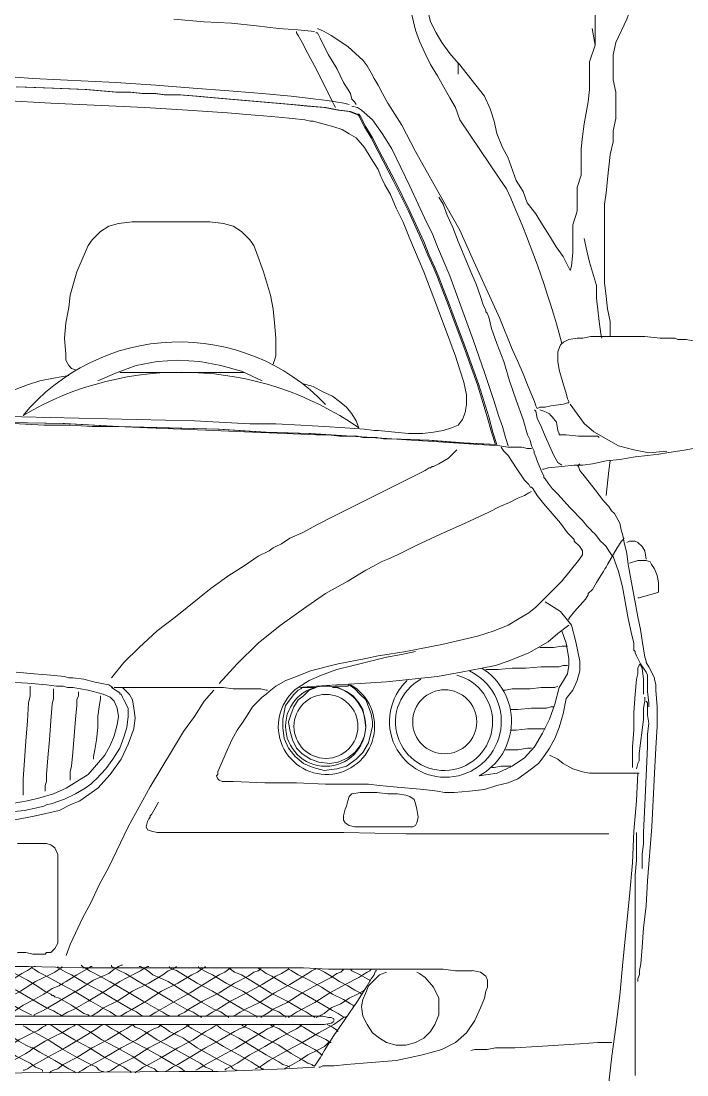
# Model space of a CAD drawing. Header units: metres. Extents: x 14 to 155, y 0 to 125.
# Drawn here: x 138.89 to 139.645, y 95.483 to 96.679 of the extents above; entities that cross this region are included whole.
import ezdxf

# ---------------------------------------------------------------- set-up
doc = ezdxf.new("R2010")
doc.units = ezdxf.units.M
doc.layers.add('PDF2_Geometry', color=7, linetype='Continuous', true_color=0xffbe80)

msp = doc.modelspace()

# ---------------------------------------------------------------- linework, layer by layer
at = {"layer": 'PDF2_Geometry', "color": 0, "lineweight": 0}
for points in [[(139.5534, 96.4836), (139.555, 96.4992), (139.5565, 96.5134), (139.5581, 96.5275), (139.5613, 96.5415), (139.5613, 96.5541), (139.5644, 96.5682), (139.5644, 96.598), (139.5613, 96.612), (139.5613, 96.6403), (139.5644, 96.6543), (139.577, 96.6809), (139.5863, 96.7077), (139.5973, 96.7343), (139.6052, 96.7469), (139.613, 96.7578), (139.6223, 96.7719), (139.6302, 96.7829), (139.6428, 96.8064), (139.649, 96.8205)], [(139.3858, 96.6184), (139.3858, 96.631), (139.3764, 96.6419), (139.367, 96.6544), (139.3608, 96.6654), (139.3545, 96.6779), (139.3513, 96.6905), (139.3466, 96.7046), (139.345, 96.7186), (139.3372, 96.7468), (139.3309, 96.7735), (139.32, 96.7938)], [(139.541, 96.6857), (139.541, 96.6512), (139.5378, 96.6701), (139.541, 96.6512), (139.5347, 96.6325), (139.5347, 96.6012), (139.5331, 96.587), (139.5284, 96.562), (139.5268, 96.5479), (139.5252, 96.5337), (139.5252, 96.5181), (139.5252, 96.504), (139.5205, 96.4899), (139.5205, 96.4773), (139.5205, 96.4632), (139.5158, 96.4476), (139.5158, 96.4319), (139.5158, 96.4163), (139.5142, 96.4006), (139.5127, 96.3958), (139.5049, 96.4115), (139.497, 96.4225), (139.4892, 96.435), (139.4813, 96.4476), (139.4736, 96.4601), (139.4641, 96.4726), (139.4594, 96.4852)], [(139.2229, 96.667), (139.204, 96.6686), (139.1821, 96.6701), (139.157, 96.6732), (139.1288, 96.6763), (139.0975, 96.6779), (139.0631, 96.681)], [(139.6522, 96.3161), (139.6444, 96.3176), (139.6381, 96.3176), (139.6365, 96.3176), (139.635, 96.3176), (139.6318, 96.3191), (139.6271, 96.3191), (139.6146, 96.3191), (139.5974, 96.3207), (139.577, 96.3207), (139.5363, 96.3207), (139.5269, 96.3191), (139.5237, 96.3191), (139.5206, 96.3191), (139.5112, 96.3176), (139.505, 96.3145), (139.5018, 96.3113), (139.4987, 96.3035), (139.4987, 96.2972), (139.4987, 96.2956), (139.4987, 96.2925), (139.5002, 96.2831), (139.505, 96.2659), (139.5081, 96.2565), (139.5097, 96.2502), (139.5112, 96.247), (139.5112, 96.2455), (139.5097, 96.2455), (139.505, 96.244), (139.4908, 96.2424), (139.4845, 96.2409), (139.4783, 96.2409), (139.4752, 96.2393), (139.4736, 96.2424), (139.4721, 96.247), (139.4689, 96.2549), (139.4642, 96.2659), (139.4595, 96.2785), (139.4532, 96.2925), (139.4469, 96.3066), (139.4329, 96.3411), (139.4016, 96.41), (139.3874, 96.4413), (139.3717, 96.4695), (139.3373, 96.5306), (139.3217, 96.5604), (139.3059, 96.5855), (139.2997, 96.5965), (139.2949, 96.6058), (139.2903, 96.6137), (139.2872, 96.6199), (139.2825, 96.6278), (139.2778, 96.6341), (139.2605, 96.6497), (139.2417, 96.6623), (139.2339, 96.667), (139.226, 96.6701)], [(139.2464, 96.5808), (139.2448, 96.5839), (139.2433, 96.5871), (139.237, 96.5996), (139.2229, 96.6278), (139.2151, 96.6419), (139.2088, 96.6544), (139.2041, 96.6623), (139.2025, 96.6654), (139.2025, 96.667)], [(139.2244, 96.6654), (139.226, 96.6654), (139.2275, 96.6623), (139.2291, 96.6591), (139.2322, 96.6528), (139.2385, 96.6403), (139.248, 96.6247), (139.2558, 96.6089), (139.2636, 96.5965), (139.2651, 96.5902), (139.2683, 96.587), (139.2699, 96.5839)], [(139.4595, 96.4852), (139.4516, 96.4977), (139.4422, 96.5244), (139.436, 96.5353), (139.4297, 96.551), (139.4266, 96.5651), (139.4219, 96.5792), (139.4156, 96.5933), (139.3859, 96.6309)], [(139.262, 96.5839), (139.2559, 96.5854), (139.2464, 96.587), (139.237, 96.5886), (139.2244, 96.5901), (139.212, 96.5917), (139.1963, 96.5933), (139.1634, 96.5964), (139.1258, 96.5995), (139.085, 96.6026), (139.0428, 96.6058), (138.9973, 96.6089), (138.9033, 96.6136), (138.8579, 96.6168)], [(138.8844, 96.6042), (138.9252, 96.6026), (138.9628, 96.6011), (138.9973, 96.5979), (139.0129, 96.5979), (139.027, 96.5964), (139.0412, 96.5964), (139.0521, 96.5949), (139.0693, 96.5949), (139.0881, 96.5933), (139.1085, 96.5917), (139.1962, 96.5839), (139.215, 96.5823), (139.2338, 96.5807), (139.2495, 96.5776), (139.262, 96.576), (139.2698, 96.5729), (139.2714, 96.5729), (139.273, 96.5713), (139.2793, 96.5588), (139.2871, 96.5463), (139.295, 96.5306), (139.3121, 96.4977), (139.3294, 96.4632), (139.345, 96.4287), (139.3513, 96.4131), (139.3576, 96.399), (139.3623, 96.388), (139.367, 96.3755), (139.3732, 96.3598), (139.3795, 96.3426), (139.3936, 96.305), (139.4077, 96.2659), (139.4187, 96.2298), (139.4234, 96.2125), (139.4281, 96.1985), (139.3905, 96.2001), (139.3513, 96.2032), (139.309, 96.2048), (139.2636, 96.2078), (139.2166, 96.211), (139.1664, 96.2125), (139.1132, 96.2157), (139.0568, 96.2173), (138.9988, 96.2188), (138.9378, 96.222), (138.875, 96.2235)], [(138.886, 96.6042), (138.9268, 96.6026), (138.9644, 96.6011), (138.9989, 96.5979), (139.0145, 96.5979), (139.0286, 96.5964), (139.0428, 96.5964), (139.0537, 96.5949), (139.0709, 96.5949), (139.0897, 96.5933), (139.1101, 96.5917), (139.1978, 96.5839), (139.2182, 96.5823), (139.2354, 96.5807), (139.2511, 96.5776), (139.2636, 96.576), (139.2714, 96.5729), (139.273, 96.5729), (139.2746, 96.5713), (139.2809, 96.5588), (139.2887, 96.5463), (139.2965, 96.5306), (139.3137, 96.4977), (139.331, 96.4632), (139.3466, 96.4287), (139.3529, 96.4131), (139.3592, 96.399), (139.3639, 96.388), (139.3686, 96.3755), (139.3748, 96.3598), (139.3811, 96.3426), (139.3952, 96.305), (139.4093, 96.2659), (139.4203, 96.2298), (139.425, 96.2125), (139.4297, 96.1985), (139.3921, 96.2001), (139.3529, 96.2032), (139.3106, 96.2048), (139.2652, 96.2078), (139.2182, 96.211), (139.168, 96.2125), (139.1148, 96.2157), (139.0584, 96.2173), (139.0004, 96.2188), (138.9394, 96.222), (138.8766, 96.2235)], [(138.8297, 96.2314), (138.8908, 96.2298), (138.955, 96.2282), (139.0208, 96.2266), (139.0865, 96.2251), (139.1493, 96.2219), (139.179, 96.2219), (139.2072, 96.2204), (139.2338, 96.2188), (139.2574, 96.2172), (139.2793, 96.2156), (139.2903, 96.2141), (139.2934, 96.2141), (139.295, 96.2141), (139.3137, 96.2125), (139.3295, 96.2109), (139.3451, 96.2109), (139.3576, 96.2125), (139.3686, 96.2141), (139.378, 96.2172), (139.3858, 96.2204), (139.3905, 96.2266), (139.3937, 96.2345), (139.3952, 96.2439), (139.3952, 96.2548), (139.3921, 96.269), (139.3874, 96.283), (139.3827, 96.2987), (139.3764, 96.316), (139.3623, 96.3535), (139.3466, 96.3942), (139.331, 96.4318), (139.3232, 96.4507), (139.3153, 96.4663), (139.309, 96.482), (139.3027, 96.493), (139.2996, 96.4992), (139.298, 96.5023), (139.295, 96.5102), (139.2871, 96.5228), (139.2793, 96.5352), (139.2699, 96.5462), (139.262, 96.5509), (139.2542, 96.5557), (139.2448, 96.5588), (139.2338, 96.5619), (139.2214, 96.565), (139.2182, 96.565), (139.2119, 96.5666), (139.1978, 96.5681), (139.1822, 96.5697), (139.1649, 96.5713), (139.1461, 96.5728), (139.1242, 96.5744), (139.0788, 96.5776), (139.0302, 96.5807), (138.9237, 96.5854), (138.8703, 96.5886)], [(139.4423, 96.1969), (139.4392, 96.2063), (139.436, 96.2188), (139.4313, 96.2314), (139.4266, 96.247), (139.4156, 96.28), (139.4031, 96.316), (139.3764, 96.3895), (139.3624, 96.4225), (139.3561, 96.4381), (139.3498, 96.4507), (139.331, 96.4915), (139.3106, 96.5337), (139.2996, 96.551), (139.2887, 96.5666), (139.2762, 96.5776), (139.2715, 96.5807), (139.2652, 96.5823)], [(139.4798, 96.1688), (139.4752, 96.1797), (139.4736, 96.1844), (139.472, 96.1891), (139.472, 96.1907), (139.4705, 96.1938), (139.4689, 96.197), (139.4673, 96.2033), (139.4642, 96.2095), (139.4595, 96.2267), (139.4516, 96.2486), (139.4438, 96.2706), (139.4376, 96.2925), (139.4297, 96.3129), (139.4234, 96.3301), (139.4219, 96.3364), (139.4203, 96.3427), (139.4187, 96.3474), (139.4172, 96.349), (139.4172, 96.3505), (139.414, 96.3567), (139.4109, 96.3661), (139.4062, 96.3803), (139.4, 96.3943), (139.3858, 96.4288), (139.3796, 96.4445), (139.3733, 96.4586), (139.3686, 96.4711), (139.3639, 96.479)], [(139.5581, 96.3207), (139.5581, 96.338), (139.555, 96.3521), (139.5534, 96.3662), (139.5518, 96.3819), (139.5518, 96.4711), (139.5534, 96.4837)], [(139.0615, 96.4508), (139.0443, 96.4508), (139.0302, 96.4508), (139.016, 96.4508), (139.0004, 96.4492), (138.9894, 96.4461), (138.98, 96.4398), (138.9707, 96.4304), (138.966, 96.4241), (138.9628, 96.4163), (138.9534, 96.3943), (138.9455, 96.3677), (138.944, 96.3536), (138.9409, 96.3364), (138.9394, 96.3191), (138.9409, 96.3004), (138.9409, 96.2941), (138.944, 96.2878), (138.9471, 96.2847), (138.9518, 96.2831)], [(139.0584, 96.4508), (139.0757, 96.4508), (139.0897, 96.4508), (139.1039, 96.4508), (139.1195, 96.4492), (139.1305, 96.4461), (139.1399, 96.4398), (139.1493, 96.4304), (139.154, 96.4241), (139.1571, 96.4163), (139.1649, 96.3943), (139.1728, 96.3677), (139.1759, 96.352), (139.1775, 96.3364), (139.1791, 96.3191), (139.1791, 96.2988), (139.1775, 96.2941), (139.1759, 96.2894)], [(139.5284, 96.4319), (139.5315, 96.4179), (139.5347, 96.4053), (139.5425, 96.3787), (139.5425, 96.3645), (139.5457, 96.3379), (139.5473, 96.3238), (139.5488, 96.3191)], [(139.1633, 96.2706), (139.1398, 96.2815), (139.1164, 96.2878), (139.0928, 96.2925), (139.0678, 96.2941), (139.0443, 96.2925), (139.0207, 96.2878), (138.9988, 96.2799), (138.9769, 96.2706)], [(138.8516, 96.2314), (138.8563, 96.2407), (138.8642, 96.2486), (138.8735, 96.2549), (138.8845, 96.2612), (138.8971, 96.2659), (138.9111, 96.2706), (138.9268, 96.2737), (138.944, 96.2768)], [(139.002, 96.2799), (139.0333, 96.2799), (139.0599, 96.2799), (139.0788, 96.2799), (139.1007, 96.2799), (139.1226, 96.2799), (139.143, 96.2799)], [(139.5128, 96.244), (139.5205, 96.233), (139.5284, 96.222), (139.5394, 96.2126), (139.5534, 96.2048), (139.5676, 96.197), (139.5849, 96.1923), (139.602, 96.1891), (139.6224, 96.1907)], [(139.5034, 96.175), (139.4987, 96.178), (139.494, 96.1859), (139.4845, 96.2079), (139.4798, 96.2188), (139.4752, 96.2282), (139.4736, 96.2361), (139.4721, 96.2376)], [(139.4783, 96.2377), (139.4829, 96.2361), (139.4861, 96.2346), (139.4892, 96.233), (139.4908, 96.2314), (139.4923, 96.2298), (139.4971, 96.2236), (139.4986, 96.2141), (139.5002, 96.211), (139.5002, 96.2095), (139.5018, 96.2095), (139.5081, 96.2095), (139.5221, 96.2079), (139.5378, 96.2079), (139.5441, 96.2079), (139.5457, 96.2064)], [(139.4689, 96.1938), (139.4673, 96.1938), (139.4641, 96.1938), (139.4579, 96.1953), (139.4516, 96.1953), (139.4422, 96.1953), (139.4328, 96.1969), (139.4093, 96.1985), (139.3576, 96.2016), (139.3326, 96.2032), (139.3106, 96.2048), (139.3012, 96.2048), (139.2934, 96.2063), (139.2887, 96.2063), (139.284, 96.2063), (139.2808, 96.2063), (139.2777, 96.2063), (139.2714, 96.2078), (139.2621, 96.2078), (139.2511, 96.2078), (139.2385, 96.2094), (139.2245, 96.2094), (139.19, 96.211), (139.1524, 96.2125), (139.0725, 96.2157), (139.0333, 96.2172), (138.9988, 96.2188), (138.9847, 96.2188), (138.9707, 96.2188), (138.9455, 96.2204), (138.9315, 96.2204), (138.9158, 96.2204), (138.8813, 96.222)], [(138.9926, 95.9337), (139.0067, 95.951), (139.0239, 95.9682), (139.0443, 95.987), (139.0647, 96.0026), (139.1054, 96.0355), (139.1257, 96.0497), (139.143, 96.0607), (139.1587, 96.0716), (139.1712, 96.0778), (139.1759, 96.081), (139.1791, 96.0825), (139.1853, 96.0857), (139.1947, 96.092), (139.2088, 96.0982), (139.2261, 96.1076), (139.2448, 96.117), (139.3295, 96.1593), (139.3482, 96.1688), (139.3529, 96.1719), (139.3545, 96.1719), (139.3561, 96.1734), (139.3576, 96.1734), (139.3639, 96.1765), (139.3748, 96.1828), (139.3843, 96.1922)], [(139.1712, 95.9181), (139.1791, 95.9243), (139.1901, 95.9306), (139.2025, 95.9353), (139.2182, 95.9416), (139.2496, 95.9495), (139.2809, 95.9557), (139.295, 95.9588), (139.3075, 95.9604), (139.3263, 95.9635), (139.3671, 95.9714), (139.4078, 95.9808), (139.4266, 95.9871), (139.4423, 95.9933), (139.4548, 96.0011), (139.4658, 96.0074), (139.4736, 96.0137), (139.4799, 96.02), (139.5034, 96.0434), (139.5221, 96.0669), (139.5268, 96.0732), (139.5268, 96.0779), (139.5237, 96.0826), (139.5174, 96.0889), (139.5174, 96.0905), (139.5159, 96.092), (139.5096, 96.0983), (139.5018, 96.1092), (139.4924, 96.1202), (139.4829, 96.1312), (139.4752, 96.1405), (139.4705, 96.1484), (139.4689, 96.15), (139.4673, 96.15), (139.4658, 96.1531), (139.461, 96.1578), (139.4516, 96.1719), (139.4423, 96.186), (139.4376, 96.1907), (139.4344, 96.1954)], [(139.5896, 95.5891), (139.5896, 95.5922), (139.5912, 95.597), (139.5912, 95.6016), (139.5927, 95.6094), (139.5943, 95.6283), (139.5958, 95.6502), (139.5989, 95.6752), (139.6005, 95.7035), (139.6052, 95.7646), (139.6084, 95.8256), (139.6099, 95.8538), (139.6115, 95.8789), (139.6115, 95.9008), (139.6099, 95.9197), (139.6099, 95.9259), (139.6084, 95.9322), (139.6084, 95.9337), (139.6021, 95.9463), (139.5989, 95.951), (139.5989, 95.9526), (139.5974, 95.9573), (139.5958, 95.9666), (139.5942, 95.976), (139.5926, 95.9886), (139.5895, 96.0027), (139.5786, 96.0623), (139.577, 96.0747), (139.5739, 96.0873), (139.5723, 96.0951), (139.5707, 96.1014), (139.5692, 96.1092), (139.5629, 96.1202), (139.5597, 96.1233), (139.5566, 96.128), (139.5504, 96.1343), (139.541, 96.1468), (139.53, 96.1609), (139.5237, 96.1688), (139.5221, 96.1735), (139.5206, 96.175), (139.5221, 96.175), (139.5237, 96.175), (139.5269, 96.175), (139.5379, 96.1765), (139.5535, 96.1797), (139.5692, 96.1813), (139.5864, 96.1844), (139.6005, 96.186), (139.6131, 96.1875), (139.6224, 96.1891), (139.6444, 96.1923), (139.6679, 96.197)], [(139.602, 95.9008), (139.602, 95.9024), (139.602, 95.9055), (139.6004, 95.9181), (139.6004, 95.9306), (139.6004, 95.9337), (139.6004, 95.9353), (139.6004, 95.9368), (139.5989, 95.94), (139.5926, 95.9494), (139.588, 95.9588), (139.5864, 95.9619), (139.5864, 95.9634), (139.5848, 95.965), (139.5848, 95.9729), (139.5817, 95.9854), (139.5785, 96.001), (139.5722, 96.0371), (139.5675, 96.0544), (139.5613, 96.0715), (139.5597, 96.0731), (139.5565, 96.0778), (139.5534, 96.0825), (139.5519, 96.0841), (139.5504, 96.0857), (139.5472, 96.0888), (139.5409, 96.0967), (139.5378, 96.0998), (139.5362, 96.1014), (139.5315, 96.106), (139.5268, 96.1123), (139.5128, 96.1264), (139.4986, 96.142), (139.4923, 96.1483), (139.4876, 96.1546), (139.4845, 96.1593), (139.4829, 96.1609), (139.4829, 96.1625), (139.4798, 96.1687)], [(139.4814, 96.1703), (139.483, 96.1703), (139.4877, 96.1719), (139.5034, 96.1734), (139.5174, 96.175), (139.5221, 96.175), (139.5237, 96.1765)], [(139.5534, 96.1405), (139.5565, 96.1688), (139.5581, 96.1797)], [(139.4689, 96.1452), (139.4658, 96.1436), (139.461, 96.1405), (139.4532, 96.1374), (139.4438, 96.1327), (139.4329, 96.128), (139.4203, 96.1217), (139.3937, 96.1092), (139.3655, 96.0967), (139.3388, 96.0841), (139.3169, 96.0731), (139.3059, 96.0684), (139.2982, 96.0653), (139.2903, 96.0607), (139.2809, 96.0559), (139.2605, 96.0434), (139.2354, 96.0292), (139.2104, 96.0121), (139.1838, 95.9932), (139.1587, 95.9729), (139.1352, 95.9494), (139.1148, 95.9274)], [(139.5739, 96.092), (139.5723, 96.0904), (139.5708, 96.0889), (139.566, 96.081), (139.555, 96.0623), (139.5535, 96.0591), (139.552, 96.0575), (139.5504, 96.0544), (139.5473, 96.0497), (139.5426, 96.0418), (139.5379, 96.034), (139.5332, 96.0294), (139.5332, 96.0278), (139.53, 96.0231), (139.5175, 96.0089), (139.5128, 96.0027), (139.5113, 96.0011), (139.5113, 95.9995)], [(139.577, 96.0873), (139.5801, 96.0889), (139.5864, 96.0889), (139.5895, 96.0873), (139.5942, 96.0826), (139.5973, 96.0779), (139.5989, 96.0684)], [(139.5801, 96.0638), (139.5895, 96.0669), (139.5989, 96.0669), (139.6036, 96.0654), (139.6051, 96.0622), (139.6083, 96.0575), (139.6114, 96.0497), (139.613, 96.0418), (139.613, 96.0355), (139.613, 96.0324), (139.613, 96.0309), (139.6083, 96.0293), (139.5973, 96.0262), (139.591, 96.0246), (139.5895, 96.0246)], [(139.1712, 95.9181), (139.1681, 95.915), (139.1633, 95.9118), (139.1524, 95.9008), (139.1477, 95.893), (139.1414, 95.8835), (139.1352, 95.8742), (139.1289, 95.8632), (139.1227, 95.8491), (139.1164, 95.835), (139.1133, 95.8272), (139.1133, 95.8256), (139.1133, 95.824), (139.1117, 95.8225), (139.1133, 95.8193), (139.1148, 95.8178), (139.118, 95.8162), (139.1196, 95.8162), (139.1227, 95.8162), (139.1304, 95.8162), (139.1665, 95.8146), (139.2025, 95.8146), (139.2354, 95.813), (139.2496, 95.813), (139.2637, 95.813), (139.2746, 95.813), (139.284, 95.813), (139.2966, 95.8116), (139.3122, 95.81), (139.3467, 95.8069), (139.3624, 95.8053), (139.3702, 95.8037), (139.3811, 95.8037), (139.3984, 95.8053), (139.4156, 95.8069), (139.4297, 95.8116), (139.4423, 95.8147), (139.4532, 95.8193), (139.4642, 95.8272), (139.4767, 95.8366), (139.483, 95.8445), (139.4892, 95.8538), (139.4955, 95.8648), (139.5002, 95.8774), (139.5049, 95.893), (139.5081, 95.9102), (139.5159, 95.9197), (139.5205, 95.9306), (139.5237, 95.9415), (139.5237, 95.9525), (139.519, 95.9744), (139.5143, 95.9933), (139.5081, 96.001), (139.5018, 96.0089), (139.4845, 96.0199)], [(139.5112, 95.9933), (139.4986, 95.9839), (139.4876, 95.9744), (139.4657, 95.9619), (139.4423, 95.9526), (139.4281, 95.9478), (139.4124, 95.9447), (139.389, 95.94), (139.3623, 95.9353), (139.3044, 95.929), (139.2746, 95.9274), (139.248, 95.9258), (139.2245, 95.9243), (139.2041, 95.9227), (139.2167, 95.9306), (139.2308, 95.9368), (139.248, 95.9431), (139.2668, 95.9478), (139.3044, 95.9572), (139.3216, 95.9603), (139.3373, 95.9634)], [(139.4783, 95.9682), (139.4799, 95.9682), (139.483, 95.9682), (139.4939, 95.9682), (139.5033, 95.9698), (139.5081, 95.9698), (139.5096, 95.9698)], [(139.4171, 95.9431), (139.4202, 95.9431), (139.425, 95.9431), (139.4312, 95.9431), (139.4469, 95.9447), (139.4626, 95.9447), (139.4798, 95.9462), (139.4955, 95.9462), (139.5002, 95.9462), (139.5049, 95.9478), (139.508, 95.9478), (139.5096, 95.9478)], [(139.5833, 95.8319), (139.5833, 95.835), (139.5833, 95.8398), (139.5833, 95.8554), (139.5849, 95.8742), (139.5849, 95.8945), (139.5864, 95.915), (139.588, 95.9321), (139.5896, 95.9384), (139.5896, 95.9447), (139.5911, 95.9479), (139.5926, 95.9494), (139.5926, 95.9479), (139.5942, 95.9447), (139.5958, 95.9321), (139.5958, 95.9197), (139.5958, 95.9165), (139.5958, 95.915)], [(138.8798, 95.7912), (138.8971, 95.7943), (138.9112, 95.7975), (138.9268, 95.8022), (138.941, 95.8084), (138.9534, 95.8162), (138.966, 95.8241), (138.9754, 95.8351), (138.9848, 95.846), (138.991, 95.857), (138.9957, 95.868), (138.9989, 95.8804), (139.0005, 95.8898), (138.9989, 95.8993), (138.9957, 95.9071), (138.991, 95.9118), (138.9832, 95.915), (138.966, 95.9196), (138.9487, 95.9227), (138.9425, 95.9227), (138.9378, 95.9243), (138.93, 95.9243), (138.919, 95.9259), (138.8971, 95.9275), (138.8705, 95.929)], [(138.8845, 95.94), (138.905, 95.9384), (138.9237, 95.9368), (138.9394, 95.9353), (138.9441, 95.9337), (138.9487, 95.9337), (138.9613, 95.9321), (138.9723, 95.929), (138.9816, 95.9274), (138.9895, 95.9258), (138.9942, 95.9227)], [(138.8782, 95.7817), (138.8939, 95.7833), (138.908, 95.7864), (138.9158, 95.788), (138.9189, 95.7896), (138.9252, 95.7911), (138.9394, 95.7959), (138.9518, 95.8021), (138.9628, 95.8084), (138.9691, 95.813), (138.9707, 95.8146), (138.9722, 95.8162), (138.9754, 95.8193), (138.9863, 95.8303), (138.9941, 95.8413), (139.002, 95.8538), (139.0067, 95.8664), (139.0098, 95.8774), (139.0114, 95.8898), (139.0114, 95.8992), (139.0067, 95.9087), (139.0051, 95.9118), (139.0036, 95.915), (139.002, 95.915), (139.002, 95.9165), (138.9926, 95.9227)], [(139.0052, 95.9227), (139.0131, 95.9149), (139.0162, 95.9087), (139.0177, 95.8992), (139.0192, 95.8882), (139.0177, 95.8758), (139.0115, 95.8585), (139.0036, 95.8413), (138.9911, 95.824), (138.977, 95.8084), (138.9566, 95.7943), (138.9457, 95.7896), (138.9331, 95.7833), (138.9065, 95.777), (138.8814, 95.7723)], [(138.9002, 95.9243), (138.9002, 95.9227), (138.9002, 95.918), (138.9002, 95.9134), (138.8986, 95.9055), (138.8971, 95.8851), (138.8955, 95.8617), (138.8939, 95.8398), (138.8924, 95.8193), (138.8924, 95.8115), (138.8924, 95.8053), (138.8924, 95.8022), (138.8924, 95.8006)], [(138.9268, 95.9211), (138.9268, 95.9195), (138.9268, 95.9164), (138.9268, 95.9102), (138.9252, 95.9039), (138.9237, 95.8851), (138.9221, 95.8632), (138.9205, 95.8428), (138.9189, 95.824), (138.9189, 95.8161), (138.9174, 95.8114), (138.9174, 95.8068), (138.9174, 95.8052)], [(139.1086, 95.9196), (139.0976, 95.9071), (139.0867, 95.8899), (139.0741, 95.8727), (139.0616, 95.8522), (139.0365, 95.8099), (139.0115, 95.7646), (138.9895, 95.7191), (138.9786, 95.6988), (138.9692, 95.6784), (138.9597, 95.6612), (138.9519, 95.6439), (138.9457, 95.6313), (138.941, 95.6189)], [(138.955, 95.918), (138.955, 95.9164), (138.955, 95.9134), (138.9534, 95.9087), (138.9534, 95.9024), (138.9519, 95.8867), (138.9503, 95.8679), (138.9487, 95.8491), (138.9472, 95.8335), (138.9457, 95.8272), (138.9457, 95.8225), (138.9457, 95.8193), (138.9457, 95.8178)], [(139.1696, 95.9196), (139.168, 95.9196), (139.1618, 95.9212), (139.1508, 95.9212), (139.1414, 95.9212), (139.1304, 95.9212), (139.1195, 95.9227), (139.1132, 95.9227), (139.1117, 95.9227), (139.1101, 95.9227), (139.1054, 95.9227), (139.1007, 95.9227), (139.0928, 95.9227), (139.0741, 95.9227), (139.0537, 95.9227), (139.0317, 95.9227), (139.013, 95.9227), (139.0067, 95.9227), (139.0004, 95.9227), (138.9973, 95.9227), (138.9957, 95.9227)], [(139.4376, 95.9197), (139.4392, 95.9197), (139.447, 95.9212), (139.4564, 95.9212), (139.4674, 95.9212), (139.4799, 95.9228), (139.4892, 95.9228), (139.4955, 95.9228), (139.4987, 95.9243)], [(138.9801, 95.9134), (138.9801, 95.9118), (138.9801, 95.9103), (138.9785, 95.9008), (138.977, 95.8898), (138.977, 95.8774), (138.9754, 95.8632), (138.9738, 95.8522), (138.9722, 95.8444), (138.9722, 95.8429), (138.9722, 95.8413)], [(139.5973, 95.9118), (139.5973, 95.9102), (139.5973, 95.9071), (139.5957, 95.8992), (139.5957, 95.8868), (139.5942, 95.8742), (139.5926, 95.8601), (139.5911, 95.8476), (139.5911, 95.8397), (139.5895, 95.8366), (139.588, 95.8303)], [(139.5942, 95.7175), (139.5942, 95.7238), (139.5942, 95.7332), (139.5958, 95.7457), (139.5958, 95.7582), (139.5973, 95.7896), (139.5989, 95.8225), (139.6005, 95.8554), (139.6005, 95.8695), (139.6021, 95.8821), (139.6005, 95.8914), (139.6005, 95.8992), (139.6005, 95.9055), (139.5989, 95.9071)], [(139.4454, 95.8977), (139.447, 95.8977), (139.4532, 95.8977), (139.4689, 95.8993), (139.486, 95.8993), (139.4908, 95.9008), (139.4939, 95.9008)], [(139.4454, 95.8742), (139.447, 95.8742), (139.4516, 95.8742), (139.4642, 95.8758), (139.4783, 95.8758), (139.483, 95.8758), (139.4845, 95.8758)], [(139.4392, 95.8522), (139.4439, 95.8522), (139.4532, 95.8522), (139.4642, 95.8538), (139.4674, 95.8538), (139.469, 95.8538)], [(139.5911, 95.8256), (139.566, 95.8256), (139.5535, 95.8256), (139.5456, 95.8256), (139.5346, 95.8256), (139.5268, 95.8272), (139.5159, 95.8303), (139.5049, 95.8366), (139.4986, 95.8413), (139.4892, 95.846)], [(139.4234, 95.8319), (139.425, 95.8319), (139.4265, 95.8319), (139.4344, 95.8335), (139.4423, 95.8335), (139.4454, 95.8335)], [(139.5567, 95.4747), (139.5598, 95.5045), (139.5644, 95.5374), (139.5691, 95.5734), (139.5723, 95.611), (139.5801, 95.6862), (139.5833, 95.7238), (139.5848, 95.7599), (139.588, 95.7943), (139.5896, 95.8257)], [(139.5567, 95.7567), (139.5551, 95.7567), (139.5536, 95.7567), (139.5488, 95.7567), (139.5441, 95.7567), (139.5284, 95.7567), (139.5097, 95.7567), (139.4861, 95.7567), (139.4579, 95.7567), (139.4282, 95.7567), (139.3969, 95.7567), (139.3264, 95.7567), (139.2559, 95.7583), (139.2214, 95.7583), (139.1885, 95.7583), (139.1572, 95.7583), (139.1289, 95.7583), (139.1039, 95.7583), (139.0835, 95.7583), (139.0678, 95.7583), (139.0615, 95.7583), (139.0553, 95.7583), (139.0522, 95.7583), (139.0507, 95.7583), (139.0491, 95.7583), (139.0444, 95.7583), (139.0381, 95.7598), (139.0334, 95.7614), (139.0318, 95.7646), (139.0334, 95.7708), (139.0349, 95.7739), (139.0365, 95.7755), (139.0365, 95.777), (139.0381, 95.7786), (139.0459, 95.7927)], [(139.588, 95.7583), (139.588, 95.7567), (139.588, 95.7504), (139.588, 95.7411), (139.588, 95.727), (139.5864, 95.7097), (139.5864, 95.6909), (139.5864, 95.6691), (139.5864, 95.6455), (139.5864, 95.6204), (139.5864, 95.5938), (139.5864, 95.539), (139.5864, 95.4826)], [(138.886, 95.7457), (138.8954, 95.7457), (138.9033, 95.7457), (138.9096, 95.7457), (138.9142, 95.7457), (138.9173, 95.7457), (138.9189, 95.7457), (138.9236, 95.7441), (138.9283, 95.741), (138.9315, 95.7332), (138.9315, 95.7301), (138.9315, 95.727), (138.9315, 95.7207), (138.9315, 95.7128), (138.9315, 95.7034), (138.9315, 95.6831), (138.9315, 95.6612), (138.9315, 95.6518), (138.9315, 95.6439), (138.9315, 95.6392), (138.9315, 95.636), (138.9315, 95.6329), (138.9283, 95.6267), (138.9236, 95.622), (138.9189, 95.622), (138.9173, 95.6204), (138.9143, 95.6204), (138.9096, 95.6204), (138.9033, 95.6204), (138.8954, 95.622), (138.886, 95.622)], [(138.8031, 95.6078), (138.8047, 95.6078), (138.8077, 95.6047), (138.8124, 95.6031), (138.8187, 95.5984), (138.8344, 95.589), (138.8532, 95.5796), (138.8705, 95.5686), (138.8861, 95.5592), (138.8924, 95.5561), (138.8986, 95.553), (138.9018, 95.5514)], [(138.8109, 95.5515), (138.8109, 95.5531), (138.814, 95.5546), (138.8188, 95.5577), (138.825, 95.5608), (138.8408, 95.5687), (138.8579, 95.5797), (138.8768, 95.5891), (138.8908, 95.5984), (138.8971, 95.6016), (138.9018, 95.6047), (138.905, 95.6063), (138.9065, 95.6063)], [(138.8344, 95.6078), (138.836, 95.6062), (138.8391, 95.6047), (138.8438, 95.6015), (138.85, 95.5984), (138.8673, 95.589), (138.8845, 95.5796), (138.9033, 95.5686), (138.9189, 95.5592), (138.9268, 95.5561), (138.9315, 95.553), (138.9346, 95.5514), (138.9362, 95.5499)], [(139.4015, 95.6015), (139.3936, 95.6015), (139.3826, 95.6015), (139.3686, 95.6031), (139.3529, 95.6031), (139.3341, 95.6031), (139.3121, 95.6031), (139.2903, 95.6031), (139.2652, 95.6031), (139.2385, 95.6031), (139.2103, 95.6046), (139.1508, 95.6046), (139.0882, 95.6046), (139.0239, 95.6046), (138.9597, 95.6046), (138.8986, 95.6062), (138.8391, 95.6062)], [(138.8407, 95.5515), (138.8423, 95.5515), (138.8453, 95.5531), (138.85, 95.5561), (138.8563, 95.5593), (138.872, 95.5687), (138.8892, 95.5781), (138.9065, 95.5891), (138.9221, 95.5969), (138.9284, 95.6), (138.9331, 95.6031), (138.9362, 95.6047), (138.9362, 95.6063)], [(138.8673, 95.6078), (138.8689, 95.6062), (138.8704, 95.6062), (138.8767, 95.6015), (138.8861, 95.5968), (138.8971, 95.5906), (138.908, 95.5843), (138.9174, 95.578), (138.9237, 95.5749), (138.9252, 95.5733), (138.9268, 95.5733), (138.9284, 95.5718), (138.9331, 95.5702), (138.9472, 95.5623), (138.9613, 95.553), (138.966, 95.5514), (138.9675, 95.5499)], [(138.8736, 95.5515), (138.8752, 95.5531), (138.8829, 95.5561), (138.8924, 95.5624), (138.9049, 95.5687), (138.9158, 95.575), (138.9252, 95.5813), (138.9331, 95.5844), (138.9347, 95.586), (138.9362, 95.586), (138.9378, 95.5875), (138.941, 95.5891), (138.9534, 95.5969), (138.9644, 95.6031), (138.9691, 95.6063), (138.9707, 95.6063)], [(138.9018, 95.6063), (138.9018, 95.6047), (138.9049, 95.6032), (138.9097, 95.6), (138.9158, 95.5969), (138.9331, 95.5875), (138.9503, 95.5781), (138.9692, 95.5671), (138.9849, 95.5577), (138.9911, 95.5547), (138.9958, 95.5515), (138.9989, 95.5499), (139.0005, 95.5499), (139.0021, 95.5499), (139.0052, 95.5515), (139.0099, 95.5546), (139.0162, 95.5577), (139.0318, 95.5671), (139.0491, 95.5781), (139.0679, 95.5875), (139.0836, 95.5968), (139.0899, 95.6), (139.0945, 95.6031), (139.0976, 95.6047), (139.0992, 95.6063)], [(138.9049, 95.5499), (138.9049, 95.5515), (138.908, 95.553), (138.9143, 95.5561), (138.9205, 95.5592), (138.9362, 95.5687), (138.955, 95.5797), (138.9723, 95.5906), (138.9894, 95.5984), (138.9957, 95.6031), (139.0004, 95.6063), (139.0036, 95.6078), (139.0051, 95.6078)], [(138.9315, 95.6063), (138.9315, 95.6047), (138.9346, 95.6032), (138.9409, 95.6), (138.9472, 95.5969), (138.9628, 95.5875), (138.9801, 95.5781), (138.9989, 95.5671), (139.0146, 95.5577), (139.0209, 95.5547), (139.0255, 95.5515), (139.0286, 95.5499), (139.0302, 95.5499)], [(138.9347, 95.5499), (138.9378, 95.5515), (138.9425, 95.5546), (138.9503, 95.5577), (138.966, 95.5671), (138.9849, 95.5781), (139.0021, 95.5891), (139.0193, 95.5984), (139.0255, 95.6015), (139.0302, 95.6047), (139.0334, 95.6063), (139.0349, 95.6063)], [(138.9581, 95.6078), (138.9597, 95.6062), (138.9628, 95.6047), (138.9675, 95.6015), (138.9738, 95.5984), (138.991, 95.589), (139.0098, 95.578), (139.0286, 95.5671), (139.0443, 95.5577), (139.0506, 95.5546), (139.0553, 95.5514), (139.0599, 95.5499)], [(138.9676, 95.5499), (138.9692, 95.5499), (138.9723, 95.5515), (138.977, 95.5546), (138.9833, 95.5592), (138.9989, 95.5671), (139.0162, 95.5781), (139.035, 95.5875), (139.0507, 95.5968), (139.0569, 95.6015), (139.0616, 95.6031), (139.0647, 95.6047), (139.0663, 95.6063)], [(138.9926, 95.6078), (138.9926, 95.6062), (138.9957, 95.6047), (139.002, 95.6015), (139.0083, 95.5984), (139.0239, 95.589), (139.0428, 95.578), (139.0615, 95.5671), (139.0772, 95.5577), (139.0851, 95.5546), (139.0898, 95.5514), (139.0929, 95.5499), (139.0945, 95.5483)], [(139.0239, 95.6063), (139.0255, 95.6063), (139.0286, 95.6047), (139.0333, 95.6016), (139.0396, 95.5969), (139.0569, 95.5891), (139.0741, 95.5781), (139.0929, 95.5671), (139.1085, 95.5578), (139.1164, 95.5547), (139.1211, 95.5515), (139.1242, 95.5499), (139.1258, 95.5484)], [(139.0584, 95.6063), (139.0584, 95.6047), (139.0615, 95.6032), (139.0663, 95.6016), (139.0741, 95.5969), (139.0898, 95.5875), (139.107, 95.5781), (139.1259, 95.5671), (139.1415, 95.5578), (139.1478, 95.5547), (139.154, 95.5515), (139.1572, 95.5499), (139.1572, 95.5484)], [(139.0914, 95.6063), (139.0914, 95.6047), (139.0944, 95.6032), (139.1007, 95.6), (139.107, 95.5969), (139.1227, 95.5875), (139.1415, 95.5781), (139.1588, 95.5671), (139.1744, 95.5578), (139.1822, 95.5547), (139.1869, 95.5515), (139.1901, 95.5499), (139.1901, 95.5484)], [(139.0333, 95.5499), (139.0349, 95.5499), (139.038, 95.5515), (139.0427, 95.5546), (139.049, 95.5577), (139.0646, 95.5671), (139.0819, 95.5765), (139.0991, 95.5875), (139.1148, 95.5968), (139.1211, 95.6), (139.1258, 95.6031), (139.1289, 95.6047), (139.1305, 95.6047)], [(139.0662, 95.5499), (139.0678, 95.5499), (139.0693, 95.5515), (139.0756, 95.5546), (139.0803, 95.5578), (139.0959, 95.5671), (139.1148, 95.5765), (139.132, 95.5875), (139.1477, 95.5953), (139.154, 95.6), (139.1587, 95.6015), (139.1618, 95.6031), (139.1618, 95.6047)], [(139.0976, 95.5499), (139.0992, 95.5499), (139.1023, 95.5515), (139.107, 95.5546), (139.1133, 95.5578), (139.1275, 95.5671), (139.1462, 95.5765), (139.1635, 95.5859), (139.1791, 95.5953), (139.1854, 95.5984), (139.1901, 95.6015), (139.1932, 95.6031)], [(139.1243, 95.6047), (139.1274, 95.6031), (139.1321, 95.6), (139.1399, 95.5968), (139.1556, 95.5875), (139.1728, 95.5765), (139.1917, 95.5671), (139.2073, 95.5578), (139.2136, 95.5546), (139.2183, 95.5515), (139.2214, 95.5499), (139.223, 95.5483)], [(139.1305, 95.5499), (139.1336, 95.5515), (139.1384, 95.5546), (139.1446, 95.5578), (139.1604, 95.5655), (139.1775, 95.5765), (139.1948, 95.5859), (139.2104, 95.5954), (139.2151, 95.5984), (139.2199, 95.6015), (139.223, 95.6031), (139.2246, 95.6031)], [(139.1587, 95.6047), (139.1603, 95.6031), (139.1634, 95.6016), (139.168, 95.5984), (139.1743, 95.5953), (139.19, 95.5859), (139.2088, 95.5765), (139.2276, 95.5655), (139.2432, 95.5562), (139.2495, 95.5531), (139.2542, 95.5499), (139.2574, 95.5483), (139.259, 95.5483)], [(139.1619, 95.5483), (139.1635, 95.5499), (139.1665, 95.5514), (139.1712, 95.5546), (139.1759, 95.5577), (139.1917, 95.5655), (139.2088, 95.5765), (139.2261, 95.5859), (139.2417, 95.5938), (139.248, 95.5984), (139.2527, 95.5999), (139.2543, 95.6015), (139.2559, 95.6031)], [(139.1932, 95.6047), (139.1932, 95.6031), (139.1963, 95.6016), (139.2041, 95.5969), (139.2167, 95.5907), (139.2308, 95.5828), (139.2433, 95.5749), (139.2558, 95.5687), (139.2637, 95.564), (139.2668, 95.5624), (139.2668, 95.5609)], [(139.1932, 95.5483), (139.1948, 95.5499), (139.1979, 95.5514), (139.2025, 95.5546), (139.2088, 95.5577), (139.223, 95.5655), (139.2401, 95.5765), (139.2574, 95.5859), (139.2731, 95.5938), (139.2777, 95.5969), (139.2825, 95.5999), (139.2856, 95.6015), (139.2872, 95.6031)], [(139.2934, 95.6015), (139.2918, 95.6015), (139.2903, 95.5969), (139.2871, 95.5922), (139.2824, 95.5843), (139.2715, 95.567), (139.2574, 95.5467), (139.2448, 95.5279), (139.2339, 95.5107), (139.2292, 95.5028), (139.226, 95.4981), (139.2229, 95.4934)], [(139.2261, 95.6031), (139.2277, 95.6031), (139.234, 95.6), (139.2417, 95.5953), (139.2511, 95.5891), (139.2606, 95.5843), (139.2684, 95.5796), (139.2746, 95.5765), (139.2762, 95.5749)], [(139.2277, 95.4919), (139.2293, 95.4919), (139.2324, 95.4935), (139.2449, 95.4935), (139.259, 95.495), (139.2778, 95.4966), (139.3154, 95.4998), (139.3311, 95.5029), (139.3452, 95.506), (139.3561, 95.5092), (139.3671, 95.5123), (139.3827, 95.5202), (139.3953, 95.5311), (139.4047, 95.5452), (139.411, 95.5594), (139.4157, 95.5703), (139.4172, 95.5781), (139.4188, 95.5828), (139.4188, 95.5907), (139.4172, 95.5954), (139.411, 95.6), (139.4016, 95.6016)], [(139.2621, 95.6031), (139.2637, 95.6031), (139.2652, 95.6015), (139.2746, 95.5969), (139.2824, 95.5922), (139.2856, 95.5906), (139.2856, 95.5891)], [(139.3044, 95.6), (139.2966, 95.5969), (139.2903, 95.5907), (139.284, 95.5844), (139.2808, 95.5765), (139.2777, 95.5687), (139.2761, 95.5609), (139.2777, 95.5499), (139.2824, 95.5405), (139.2887, 95.5311), (139.2966, 95.5249), (139.3044, 95.5202), (139.3153, 95.517), (139.3263, 95.517), (139.3373, 95.5202), (139.3466, 95.5249), (139.3545, 95.5326), (139.3592, 95.5405), (139.3639, 95.5515), (139.3639, 95.5624), (139.3639, 95.5702), (139.3576, 95.5828), (139.3482, 95.5938), (139.342, 95.5985), (139.3389, 95.6)], [(139.2245, 95.5483), (139.2276, 95.5499), (139.2339, 95.553), (139.2417, 95.5593), (139.2527, 95.5639), (139.2621, 95.5702), (139.2715, 95.5749), (139.2777, 95.5781), (139.2793, 95.5796)], [(139.2448, 95.5452), (139.2448, 95.5468), (139.2417, 95.5483), (139.2386, 95.5483), (139.2323, 95.5499), (139.2308, 95.5499), (139.226, 95.5499), (139.2182, 95.5499), (139.2072, 95.5499), (139.1947, 95.5499), (139.179, 95.5499), (139.1618, 95.5499), (139.143, 95.5499), (139.1227, 95.5499), (139.1007, 95.5499), (139.0522, 95.5499), (139.0004, 95.5499), (138.9472, 95.5499), (138.8939, 95.5499), (138.8422, 95.5499)], [(139.1556, 95.4903), (139.1603, 95.4919), (139.165, 95.495), (139.1712, 95.4997), (139.1885, 95.5092), (139.2088, 95.5202), (139.2277, 95.531), (139.2448, 95.5405), (139.2511, 95.5452), (139.2558, 95.5483), (139.2606, 95.5499)], [(138.8219, 95.5405), (138.825, 95.5389), (138.8298, 95.5358), (138.836, 95.5326), (138.8517, 95.5248), (138.8689, 95.5139), (138.8845, 95.5045), (138.9003, 95.4966), (138.9065, 95.4919), (138.9113, 95.4903), (138.9144, 95.4888), (138.9144, 95.4872)], [(138.8234, 95.4856), (138.8265, 95.4872), (138.8313, 95.4903), (138.8375, 95.4935), (138.8532, 95.5029), (138.8704, 95.5123), (138.8876, 95.5232), (138.9033, 95.5311), (138.9096, 95.5342), (138.9143, 95.5373), (138.9174, 95.5389), (138.9189, 95.5405)], [(138.8423, 95.5405), (138.8939, 95.5405), (138.9472, 95.5405), (139.002, 95.5405), (139.0538, 95.5405), (139.1023, 95.5405), (139.1243, 95.5405), (139.1446, 95.5405), (139.165, 95.5405), (139.1822, 95.5405), (139.1963, 95.5405), (139.2104, 95.5405), (139.2198, 95.5405), (139.2276, 95.5405), (139.2324, 95.5405), (139.2339, 95.5405), (139.2417, 95.5421), (139.2448, 95.5437)], [(138.8547, 95.5405), (138.8578, 95.5405), (138.8626, 95.5374), (138.8704, 95.5326), (138.8798, 95.5264), (138.8876, 95.5216), (138.8954, 95.517), (138.9017, 95.5139), (138.9033, 95.5139), (138.9064, 95.5123), (138.9112, 95.5092), (138.9283, 95.4998), (138.944, 95.4903), (138.9503, 95.4872), (138.9519, 95.4856)], [(138.8783, 95.4982), (138.8954, 95.5076), (138.9002, 95.5107), (138.9017, 95.5123), (138.9049, 95.5139), (138.9096, 95.517), (138.9174, 95.5216), (138.9268, 95.5263), (138.9362, 95.5311), (138.944, 95.5358), (138.9503, 95.5389), (138.9519, 95.5405), (138.9534, 95.5405), (138.9565, 95.5389), (138.9612, 95.5358), (138.9675, 95.5326), (138.9817, 95.5232), (138.9988, 95.5139), (139.0161, 95.5045), (139.0302, 95.495), (139.0364, 95.4919), (139.0412, 95.4903), (139.0443, 95.4872), (139.0459, 95.4872)], [(138.8924, 95.4887), (138.894, 95.4887), (138.8971, 95.4903), (138.9018, 95.4934), (138.9081, 95.4966), (138.9221, 95.5044), (138.9394, 95.5138), (138.955, 95.5232), (138.9708, 95.5326), (138.9755, 95.5357), (138.9802, 95.5389), (138.9833, 95.5404), (138.9849, 95.5404)], [(138.8924, 95.5389), (138.8955, 95.5373), (138.9002, 95.5342), (138.9065, 95.531), (138.9206, 95.5232), (138.9379, 95.5123), (138.9535, 95.5029), (138.9692, 95.495), (138.9755, 95.4919), (138.9786, 95.4887), (138.9817, 95.4872), (138.9833, 95.4872)], [(138.9205, 95.5405), (138.9221, 95.5405), (138.9252, 95.5389), (138.9299, 95.5358), (138.9346, 95.5326), (138.9504, 95.5232), (138.9675, 95.5139), (138.9848, 95.5029), (139.0004, 95.495), (139.0067, 95.4919), (139.0114, 95.4888), (139.0146, 95.4872), (139.0146, 95.4857)], [(138.9221, 95.4856), (138.9237, 95.4872), (138.9268, 95.4887), (138.9315, 95.4903), (138.9378, 95.495), (138.9534, 95.5029), (138.9707, 95.5139), (138.9879, 95.5232), (139.0036, 95.5326), (139.0099, 95.5358), (139.0146, 95.5389), (139.0177, 95.5405)], [(138.955, 95.4856), (138.9566, 95.4872), (138.9597, 95.4887), (138.9644, 95.4919), (138.9707, 95.495), (138.9849, 95.5029), (139.0036, 95.5139), (139.0209, 95.5232), (139.0349, 95.5326), (139.0412, 95.5358), (139.0459, 95.5373), (139.0491, 95.5405), (139.0506, 95.5405)], [(138.9848, 95.5405), (138.9879, 95.5389), (138.9926, 95.5358), (138.9988, 95.5326), (139.013, 95.5232), (139.0302, 95.5139), (139.0474, 95.5045), (139.0631, 95.495), (139.0693, 95.4919), (139.0725, 95.4903), (139.0756, 95.4872), (139.0772, 95.4872)], [(138.9879, 95.4872), (138.9895, 95.4872), (138.9926, 95.4888), (138.9973, 95.4919), (139.002, 95.4951), (139.0178, 95.5029), (139.0349, 95.5139), (139.0522, 95.5232), (139.0678, 95.5327), (139.0741, 95.5358), (139.0788, 95.5389), (139.082, 95.5405)], [(139.0162, 95.5405), (139.0178, 95.5389), (139.0193, 95.5374), (139.024, 95.5358), (139.0302, 95.5326), (139.0444, 95.5232), (139.0616, 95.5139), (139.0788, 95.5045), (139.093, 95.4966), (139.0992, 95.4919), (139.1039, 95.4903), (139.107, 95.4888), (139.107, 95.4872)], [(139.0193, 95.4857), (139.0209, 95.4872), (139.0239, 95.4887), (139.0286, 95.4919), (139.0349, 95.495), (139.0491, 95.5029), (139.0678, 95.5139), (139.0851, 95.5232), (139.0991, 95.5326), (139.1054, 95.5358), (139.1101, 95.5389), (139.1133, 95.5405), (139.1148, 95.5405)], [(139.0443, 95.5405), (139.0459, 95.5405), (139.049, 95.5389), (139.0537, 95.5358), (139.0584, 95.5326), (139.0741, 95.5248), (139.0898, 95.5139), (139.1069, 95.5045), (139.1211, 95.4966), (139.1274, 95.4935), (139.1305, 95.4903), (139.1336, 95.4888), (139.1351, 95.4888)], [(139.0538, 95.4872), (139.0569, 95.4888), (139.0616, 95.4919), (139.0678, 95.4951), (139.0836, 95.5045), (139.0992, 95.5139), (139.1164, 95.5233), (139.1321, 95.5327), (139.1383, 95.5358), (139.1431, 95.5374), (139.1462, 95.5405)], [(139.0757, 95.5405), (139.0773, 95.5405), (139.0788, 95.5389), (139.0836, 95.5358), (139.0898, 95.5326), (139.1039, 95.5248), (139.1196, 95.5155), (139.1368, 95.506), (139.1509, 95.4982), (139.1556, 95.495), (139.1603, 95.4919), (139.1635, 95.4903), (139.165, 95.4903)], [(139.0882, 95.4887), (139.0913, 95.4903), (139.096, 95.4934), (139.1022, 95.4966), (139.1164, 95.5044), (139.1336, 95.5138), (139.1493, 95.5233), (139.165, 95.5326), (139.1696, 95.5357), (139.1743, 95.5373), (139.1775, 95.5404), (139.179, 95.5404)], [(139.1086, 95.5405), (139.1102, 95.5405), (139.1133, 95.5389), (139.1164, 95.5358), (139.1227, 95.5326), (139.1368, 95.5248), (139.1525, 95.5155), (139.1681, 95.506), (139.1822, 95.4982), (139.187, 95.495), (139.1917, 95.4935), (139.1948, 95.4919)], [(139.1211, 95.4887), (139.1227, 95.4903), (139.1258, 95.4918), (139.129, 95.4934), (139.1351, 95.4966), (139.1493, 95.506), (139.1665, 95.5154), (139.1822, 95.5248), (139.1963, 95.5326), (139.2025, 95.5357), (139.2072, 95.5389), (139.2088, 95.5404), (139.2104, 95.5404)], [(139.1399, 95.5405), (139.1415, 95.5389), (139.1446, 95.5374), (139.1478, 95.5358), (139.154, 95.5326), (139.1665, 95.5248), (139.1822, 95.517), (139.1964, 95.5076), (139.2104, 95.4998), (139.2151, 95.4966), (139.2198, 95.495), (139.2214, 95.4935), (139.223, 95.4935)], [(139.1728, 95.5405), (139.1744, 95.5389), (139.1822, 95.5358), (139.1917, 95.5295), (139.2026, 95.5233), (139.2136, 95.517), (139.223, 95.5123), (139.2293, 95.5076), (139.2308, 95.506), (139.2324, 95.506)], [(139.2057, 95.5405), (139.2073, 95.5389), (139.2104, 95.5374), (139.223, 95.5295), (139.2356, 95.5233), (139.2386, 95.5217), (139.2402, 95.5202)], [(139.2371, 95.5405), (139.2401, 95.5389), (139.2433, 95.5374), (139.248, 95.5342), (139.2496, 95.5326)], [(139.1885, 95.4903), (139.1916, 95.4919), (139.1979, 95.495), (139.2057, 95.4997), (139.2151, 95.506), (139.2245, 95.5107), (139.234, 95.5154), (139.2386, 95.5202), (139.2417, 95.5202)], [(139.5598, 95.5202), (139.5535, 95.5202), (139.5441, 95.5202), (139.5238, 95.5186), (139.4752, 95.5155), (139.4501, 95.5139), (139.4281, 95.5139), (139.4187, 95.5123), (139.411, 95.5123), (139.4047, 95.5123), (139.4, 95.5108)], [(138.8484, 95.4841), (138.8907, 95.4856), (139.0693, 95.4872), (139.1132, 95.4872), (139.1524, 95.4888), (139.19, 95.4903), (139.2229, 95.4919)]]:
    msp.add_lwpolyline(points, dxfattribs=at)
for points in [[(139.3138, 96.7531), (139.3185, 96.7391), (139.3248, 96.7233), (139.3279, 96.7092), (139.3309, 96.6951), (139.3372, 96.6685), (139.3419, 96.6559), (139.3482, 96.6418), (139.3545, 96.6293), (139.3623, 96.6167), (139.3764, 96.5917), (139.3826, 96.5807), (139.3874, 96.5666), (139.4328, 96.4992), (139.4406, 96.4883, -0.040831), (139.5033, 96.3129)], [(139.2354, 96.2439, 0.448729), (138.8924, 96.2314, -0.29311), (139.273, 96.2173), (139.2699, 96.2252), (139.2652, 96.233), (139.259, 96.2408), (139.2511, 96.247), (139.2432, 96.2533), (139.2322, 96.258), (139.2214, 96.2643), (139.2088, 96.2675)], [(139.5034, 95.987), (139.5081, 95.9729), (139.5113, 95.9557), (139.5113, 95.9478), (139.5097, 95.9384), (139.505, 95.9305), (139.5003, 95.9228), (139.4955, 95.9039), (139.4893, 95.8867), (139.4815, 95.871), (139.4721, 95.8553), (139.4611, 95.8429), (139.447, 95.8334), (139.4298, 95.8256), (139.4094, 95.8224, 0.576121), (139.4124, 95.9447)]]:
    msp.add_lwpolyline(points, format="xyb", dxfattribs=at)
for points in [[(139.2245, 95.9227), (139.2166, 95.9196), (139.2104, 95.9134), (139.2041, 95.9087), (139.1994, 95.9008), (139.1963, 95.893), (139.1932, 95.8836), (139.1947, 95.8742), (139.1978, 95.8632), (139.2025, 95.8538), (139.2088, 95.8475), (139.2182, 95.8413), (139.2276, 95.8382), (139.2401, 95.8366), (139.2495, 95.8382), (139.2605, 95.8429), (139.2684, 95.8491), (139.2746, 95.8569), (139.2793, 95.8679), (139.2809, 95.8773), (139.2793, 95.8882), (139.2777, 95.8977), (139.273, 95.9055), (139.2668, 95.9134), (139.259, 95.9181), (139.2495, 95.9227), (139.2448, 95.9227), (139.2433, 95.9227), (139.2464, 95.9243), (139.2495, 95.9243), (139.2574, 95.9243), (139.2605, 95.9243), (139.2621, 95.9258), (139.2684, 95.9211), (139.2746, 95.9149), (139.2809, 95.9087), (139.284, 95.9008), (139.2871, 95.893), (139.2887, 95.8836), (139.2887, 95.8789), (139.2871, 95.8726), (139.284, 95.8601), (139.2777, 95.8491), (139.2699, 95.8413), (139.259, 95.8335), (139.248, 95.8303), (139.2339, 95.8287), (139.2214, 95.8319), (139.2104, 95.8366), (139.2009, 95.8444), (139.1932, 95.8538), (139.1885, 95.8648), (139.1869, 95.8773), (139.1869, 95.8836), (139.1869, 95.8867), (139.19, 95.9024), (139.1994, 95.9149), (139.2041, 95.9196), (139.2072, 95.9211), (139.2088, 95.9227), (139.2104, 95.9227), (139.2135, 95.9227), (139.2214, 95.9227), (139.2229, 95.9227)], [(139.3373, 95.7911), (139.3357, 95.7958), (139.331, 95.799), (139.3263, 95.8005), (139.3169, 95.8021), (139.306, 95.8021), (139.2934, 95.8037), (139.2808, 95.8037), (139.2777, 95.8037), (139.2746, 95.8037), (139.2652, 95.8021), (139.2621, 95.799), (139.2605, 95.7942), (139.2589, 95.788), (139.2574, 95.7848), (139.2558, 95.777), (139.2558, 95.7723), (139.2574, 95.7692), (139.2621, 95.7661), (139.2684, 95.7645), (139.2714, 95.7645), (139.2777, 95.7645), (139.2871, 95.7645), (139.2981, 95.7645), (139.309, 95.7645), (139.32, 95.7645), (139.3263, 95.7645), (139.3294, 95.7645), (139.3342, 95.7645), (139.3373, 95.7661), (139.3389, 95.7692), (139.3404, 95.7755), (139.3389, 95.7848)]]:
    msp.add_lwpolyline(points, close=True, dxfattribs=at)
for centre, radius in [((139.2354, 95.8789), 0.0455), ((139.3704, 95.8838), 0.0363), ((139.2357, 95.8786), 0.0363)]:
    msp.add_circle(centre, radius, dxfattribs=at)
for centre, radius, start, end in [((139.3712, 95.8843), 0.0634, 133.0894, 64.6019), ((139.3697, 95.8837), 0.0551, 118.413, 74.7353), ((139.2363, 95.8787), 0.0546, 126.067, 59.8872)]:
    msp.add_arc(centre, radius, start, end, dxfattribs=at)

doc.saveas('drawing.dxf')
